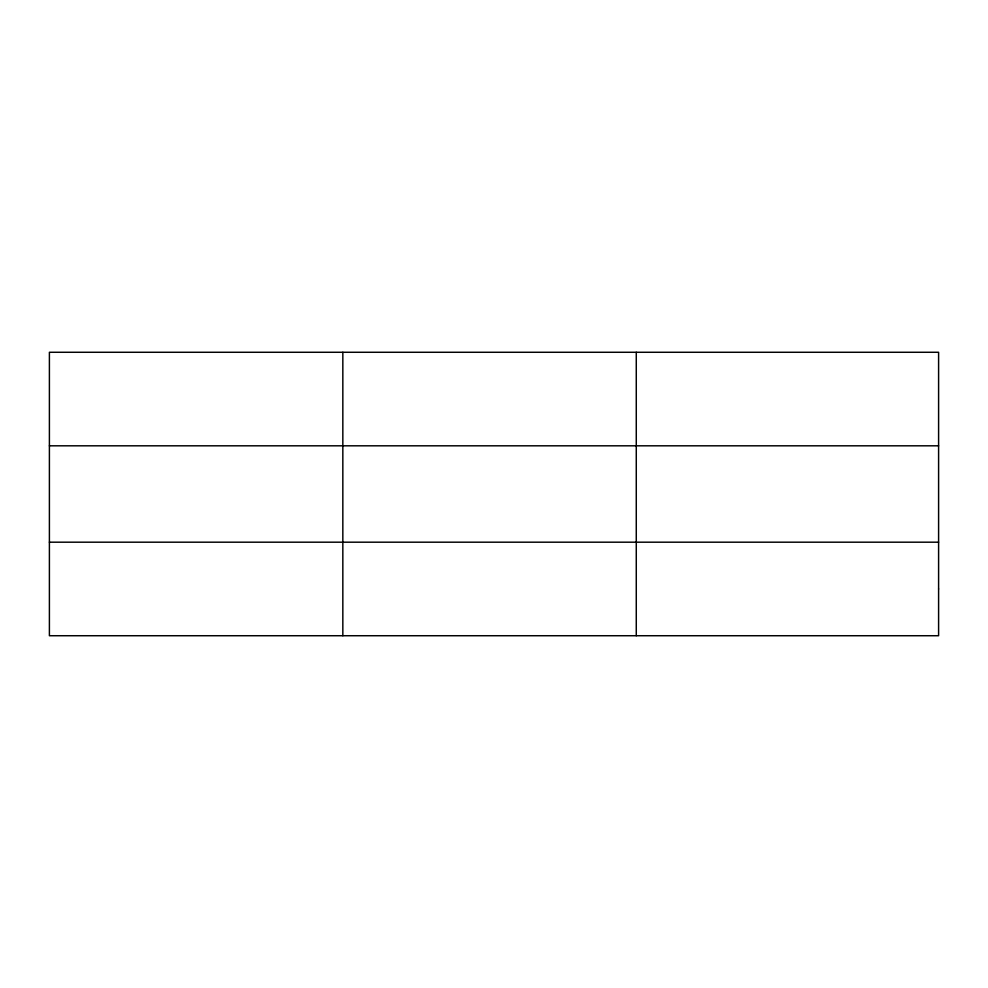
<?xml version="1.0" encoding="UTF-8"?>
<svg xmlns="http://www.w3.org/2000/svg" width="988" height="988" viewBox="0 0 988 988"><rect width="100%" height="100%" fill="white"/><g stroke="black" fill="none" stroke-linecap="round" stroke-linejoin="round"><path stroke-width="1.48" d="M342.836 352.271L342.836 635.729M636.272 352.271L636.272 635.729M49.4 445.81L938.6 445.81M49.4 542.19L938.6 542.19M938.6 588.959L938.6 635.729L49.4 635.729L49.4 352.271L938.6 352.271L938.6 588.959"/></g></svg>
